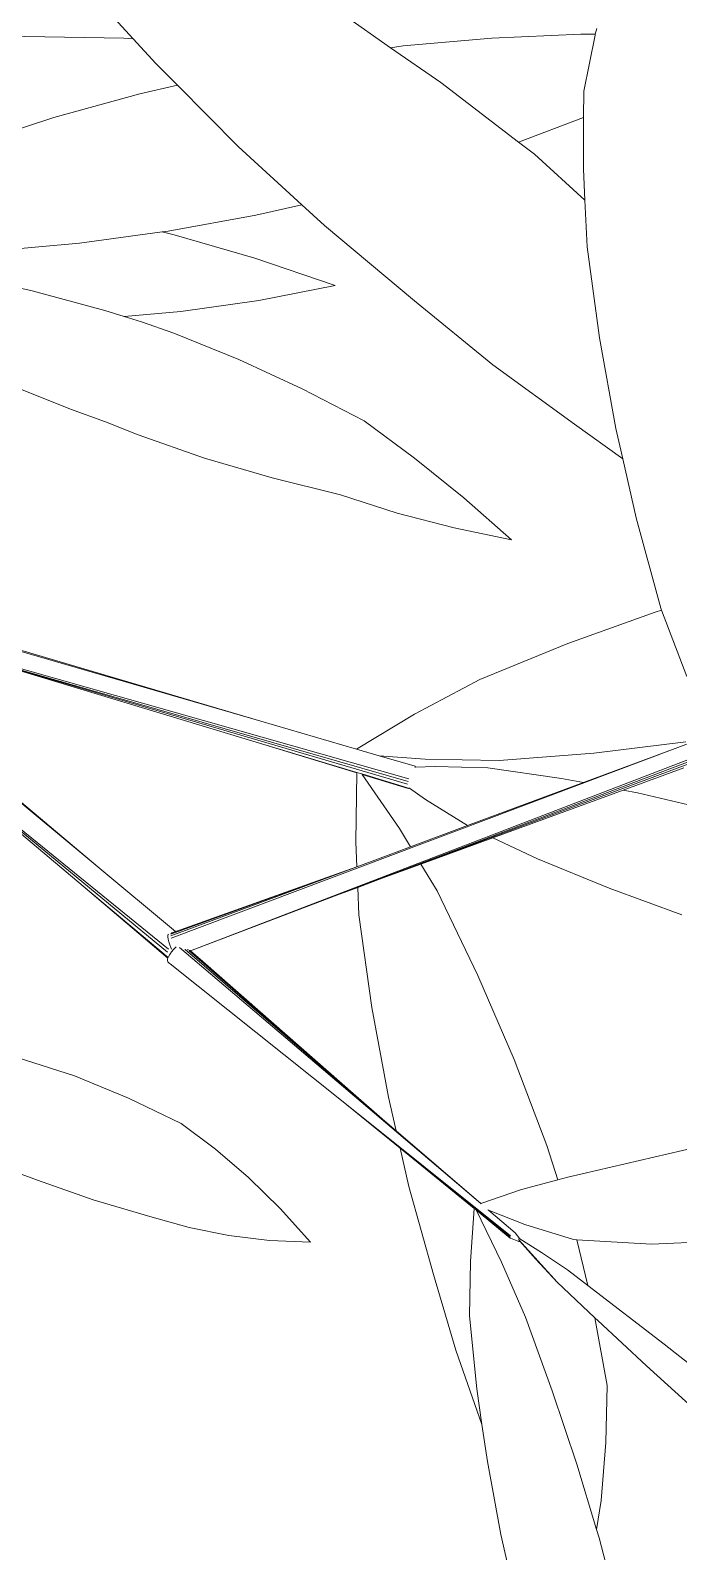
# Model space of a CAD drawing. Header units: millimetres. Extents: x 18 to 174501, y 22 to 24571.
# Drawn here: x 22652.3 to 22760.2, y 16868.5 to 17121.7 of the extents above; entities that cross this region are included whole.
import ezdxf

# ---------------------------------------------------------------- set-up
doc = ezdxf.new("R2010")
doc.units = ezdxf.units.MM
doc.header["$MEASUREMENT"] = 0
doc.layers.add('Edges', color=7, linetype='Continuous', lineweight=18)

# ---------------------------------------------------------------- blocks, each defined once
blk = doc.blocks.new('BAMBOOPLAN')
at = {"layer": 'Edges'}
for p, q in [((10.1186, 0.0656), (9.9795, 0.2174)), ((10.731, 0.0442), (10.6201, 0.1212)), ((11.1831, 0.0761), (10.9716, 0.067)), ((11.2178, 0.076), (11.1831, 0.0761)), ((11.2173, 0.0739), (11.1903, -0.0591)), ((11.2178, 0.076), (11.2173, 0.0739)), ((11.2217, 0.09), (11.2178, 0.076)), ((10.0962, 0.067), (9.814, 0.0717)), ((10.1186, 0.0656), (10.0962, 0.067)), ((10.1723, 0.0069), (10.1186, 0.0656)), ((10.7605, 0.0482), (10.731, 0.0442)), ((10.8502, -0.0387), (10.731, 0.0442)), ((10.9716, 0.067), (10.7605, 0.0482)), ((10.2238, -0.0449), (10.1723, 0.0069)), ((10.1346, -0.0653), (9.9301, -0.1219)), ((10.2238, -0.0449), (10.1346, -0.0653)), ((10.3686, -0.1905), (10.2238, -0.0449)), ((11.0352, -0.1803), (10.8502, -0.0387)), ((11.1903, -0.0591), (11.19, -0.1219)), ((9.9301, -0.1219), (9.7287, -0.1876)), ((11.19, -0.1219), (11.0352, -0.1803)), ((11.19, -0.1219), (11.1894, -0.2446)), ((11.0729, -0.2091), (11.0352, -0.1803)), ((10.5198, -0.3294), (10.3686, -0.1905)), ((11.193, -0.3185), (11.0729, -0.2091)), ((11.1894, -0.2446), (11.193, -0.3185)), ((11.193, -0.3185), (11.1984, -0.4295)), ((10.4104, -0.3544), (10.2015, -0.3922)), ((10.5198, -0.3294), (10.4104, -0.3544)), ((10.5738, -0.3789), (10.5198, -0.3294)), ((10.1878, -0.3941), (9.9913, -0.4206)), ((10.2015, -0.3922), (10.1878, -0.3941)), ((10.2159, -0.4009), (10.1878, -0.3941)), ((10.7874, -0.558), (10.5738, -0.3789)), ((9.9913, -0.4206), (9.7802, -0.4394)), ((10.4081, -0.4566), (10.2159, -0.4009)), ((11.1984, -0.4295), (11.2276, -0.6462)), ((10.599, -0.5211), (10.4081, -0.4566)), ((9.8785, -0.5342), (9.7045, -0.495)), ((10.051, -0.5805), (9.8785, -0.5342)), ((10.599, -0.5211), (10.4172, -0.5567)), ((10.4172, -0.5567), (10.2321, -0.5829)), ((10.974, -0.7097), (10.7874, -0.558)), ((10.097, -0.5949), (10.051, -0.5805)), ((10.2321, -0.5829), (10.097, -0.5949)), ((10.1384, -0.6078), (10.097, -0.5949)), ((10.2152, -0.6348), (10.1384, -0.6078)), ((10.3702, -0.697), (10.2152, -0.6348)), ((11.2276, -0.6462), (11.2666, -0.8613)), ((10.5207, -0.767), (10.3702, -0.697)), ((11.168, -0.8514), (10.974, -0.7097)), ((9.9695, -0.8156), (9.8051, -0.7496)), ((10.668, -0.8435), (10.5207, -0.767)), ((10.053, -0.8454), (9.9695, -0.8156)), ((10.1305, -0.8764), (10.053, -0.8454)), ((10.788, -0.9318), (10.668, -0.8435)), ((11.283, -0.9333), (11.168, -0.8514)), ((11.2666, -0.8613), (11.283, -0.9333)), ((10.2879, -0.9319), (10.1305, -0.8764)), ((10.4491, -0.9791), (10.2879, -0.9319)), ((10.9048, -1.0261), (10.788, -0.9318)), ((11.283, -0.9333), (11.3153, -1.0742)), ((10.6117, -1.0194), (10.4491, -0.9791)), ((10.7464, -1.0624), (10.6117, -1.0194)), ((11.0181, -1.1261), (10.9048, -1.0261)), ((10.882, -1.098), (10.7464, -1.0624)), ((11.3153, -1.0742), (11.3739, -1.2889)), ((11.0181, -1.1261), (10.882, -1.098)), ((10.0348, -1.9042), (9.1894, -1.2007)), ((10.4224, -1.5577), (9.2131, -1.2054)), ((9.297, -1.2754), (10.7739, -1.6943)), ((11.36, -1.2982), (11.1527, -1.3731)), ((11.3756, -1.2934), (11.36, -1.2982)), ((11.3739, -1.2889), (11.3756, -1.2934)), ((11.3756, -1.2934), (11.4356, -1.4511)), ((9.5689, -1.3542), (10.7723, -1.7011)), ((10.4224, -1.5577), (9.6915, -1.3415)), ((11.1527, -1.3731), (10.9435, -1.4586)), ((9.6796, -1.3867), (10.7713, -1.7072)), ((10.4109, -1.6071), (9.6796, -1.3867)), ((10.9435, -1.4586), (10.7876, -1.5407)), ((9.4454, -1.4846), (10.2023, -2.0995)), ((9.5306, -1.5548), (10.2004, -2.1067)), ((10.2549, -2.1035), (11.7712, -1.5208)), ((10.6031, -1.9715), (11.774, -1.5272)), ((10.7876, -1.5407), (10.6494, -1.6239)), ((10.7112, -1.9311), (11.7769, -1.5327)), ((10.6494, -1.6239), (10.4224, -1.5577)), ((11.4081, -1.6224), (10.2091, -2.0734)), ((10.6502, -1.6804), (10.4109, -1.6071)), ((10.6502, -1.6793), (10.4109, -1.6071)), ((10.7034, -1.6396), (10.6494, -1.6239)), ((11.4081, -1.6224), (11.1899, -1.7035)), ((11.4334, -1.6067), (11.2146, -1.6332)), ((11.4627, -1.6018), (11.4081, -1.6224)), ((10.0348, -1.9042), (9.7252, -1.6433)), ((10.8131, -1.6479), (10.7034, -1.6396)), ((10.7891, -1.6646), (10.7034, -1.6396)), ((10.9892, -1.651), (10.8131, -1.6479)), ((11.2146, -1.6332), (10.9892, -1.651)), ((10.6479, -1.8445), (10.6502, -1.6804)), ((10.6502, -1.6804), (10.6502, -1.6793)), ((10.6622, -1.6829), (10.6502, -1.6793)), ((10.7713, -1.7158), (10.6622, -1.6829)), ((10.6632, -1.6843), (10.6622, -1.6829)), ((10.7723, -1.7177), (10.6632, -1.6843)), ((10.7518, -1.813), (10.6632, -1.6843)), ((10.7902, -1.6666), (10.7885, -1.6667)), ((10.7891, -1.6646), (10.7902, -1.6666)), ((10.8372, -1.6649), (10.7902, -1.6666)), ((10.9622, -1.6682), (10.8372, -1.6649)), ((11.1377, -1.6935), (10.9622, -1.6682)), ((11.1899, -1.7035), (11.1377, -1.6935)), ((11.4285, -1.6688), (11.2844, -1.7215)), ((10, -1.9499), (9.742, -1.7327)), ((10.7723, -1.7177), (10.7738, -1.7178)), ((10.7738, -1.7178), (10.7755, -1.7167)), ((10.7755, -1.7167), (10.7739, -1.7156)), ((10.8136, -1.7437), (10.7755, -1.7167)), ((11.1899, -1.7035), (10.9141, -1.8059)), ((11.2844, -1.7215), (10.9742, -1.8349)), ((11.3183, -1.728), (11.2844, -1.7215)), ((11.4977, -1.7699), (11.3183, -1.728)), ((10.9141, -1.8059), (10.8136, -1.7437)), ((10.9141, -1.8059), (10.7781, -1.8564)), ((10.6505, -1.9035), (10.6479, -1.8445)), ((10.7781, -1.8564), (10.7518, -1.813)), ((10.9742, -1.8349), (10.8031, -1.8975)), ((11.0806, -1.8846), (10.9742, -1.8349)), ((10.7781, -1.8564), (10.6936, -1.8878)), ((10.2196, -2.058), (10.0348, -1.9042)), ((10.6936, -1.8878), (10.2083, -2.0681)), ((10.59, -1.9254), (10.6505, -1.9035)), ((10.6505, -1.9035), (10.6936, -1.8878)), ((10.8031, -1.8975), (10.7112, -1.9311)), ((10.8418, -1.9613), (10.8031, -1.8975)), ((11.2506, -1.9548), (11.0806, -1.8846)), ((10.2011, -2.1213), (10, -1.9499)), ((10.2018, -2.1196), (10, -1.9499)), ((10.2082, -2.0642), (10.59, -1.9254)), ((10.2313, -2.0538), (10.59, -1.9254)), ((10.6031, -1.9715), (10.6527, -1.9529)), ((10.6527, -1.9529), (10.7112, -1.9311)), ((10.6555, -2.0179), (10.6527, -1.9529)), ((10.2549, -2.1036), (10.6031, -1.9715)), ((10.9385, -2.1619), (10.8418, -1.9613)), ((11.4236, -2.0181), (11.2506, -1.9548)), ((10.6865, -2.2383), (10.6555, -2.0179)), ((10.2102, -2.0612), (10.2079, -2.0621)), ((10.2089, -2.0618), (10.2313, -2.0538)), ((10.2102, -2.0612), (10.2196, -2.058)), ((10.2196, -2.058), (10.2313, -2.0538)), ((10.2018, -2.0645), (10.2011, -2.0668)), ((10.2011, -2.0668), (10.2012, -2.0707)), ((10.2012, -2.0707), (10.202, -2.076)), ((10.2026, -2.0641), (10.2018, -2.0645)), ((10.202, -2.076), (10.2035, -2.0822)), ((10.2035, -2.0822), (10.2056, -2.089)), ((10.2056, -2.089), (10.2081, -2.0958)), ((10.2081, -2.0958), (10.21, -2.1)), ((10.2176, -2.0974), (10.2142, -2.1006)), ((10.2193, -2.0956), (10.2176, -2.0974)), ((10.2211, -2.0943), (10.2193, -2.0956)), ((10.9452, -2.7047), (10.2292, -2.0957)), ((10.2006, -2.1228), (10.2001, -2.127)), ((10.2001, -2.127), (10.2009, -2.1301)), ((10.2011, -2.1213), (10.2006, -2.1228)), ((10.2045, -2.1332), (10.2009, -2.1301)), ((10.2018, -2.1196), (10.2011, -2.1213)), ((10.2025, -2.1177), (10.2018, -2.1196)), ((10.2055, -2.112), (10.2025, -2.1177)), ((10.2045, -2.1332), (10.2066, -2.1348)), ((10.2095, -2.1062), (10.2055, -2.112)), ((10.2142, -2.1006), (10.2095, -2.1062)), ((10.2425, -2.1003), (10.2422, -2.1)), ((10.7109, -2.5031), (10.2425, -2.1003)), ((10.2482, -2.1004), (10.2483, -2.1004)), ((10.2483, -2.1004), (10.2496, -2.1016)), ((10.251, -2.1028), (10.6479, -2.4482)), ((10.2533, -2.1022), (10.2536, -2.1025)), ((10.254, -2.1028), (10.2546, -2.1034)), ((10.2544, -2.1023), (10.2547, -2.1034)), ((10.2544, -2.1027), (10.2546, -2.1033)), ((10.2546, -2.1033), (10.2546, -2.1034)), ((10.2546, -2.1034), (10.2547, -2.1035)), ((10.2547, -2.1034), (10.2547, -2.1035)), ((10.2547, -2.1035), (10.2842, -2.1293)), ((10.2549, -2.1035), (10.2549, -2.1036)), ((10.2549, -2.1036), (10.2842, -2.1293)), ((10.2842, -2.1293), (10.6479, -2.4482)), ((10.2066, -2.1348), (10.6139, -2.4598)), ((11.025, -2.3624), (10.9385, -2.1619)), ((10.7257, -2.4519), (10.6865, -2.2383)), ((9.9791, -2.4006), (9.8229, -2.3508)), ((11.1024, -2.5668), (11.025, -2.3624)), ((10.1073, -2.4539), (9.9791, -2.4006)), ((10.2328, -2.5141), (10.1073, -2.4539)), ((10.6139, -2.4598), (11.0164, -2.781)), ((10.6139, -2.4598), (10.6866, -2.5183)), ((10.6479, -2.4482), (10.7109, -2.5031)), ((10.744, -2.5315), (10.7257, -2.4519)), ((10.3143, -2.5751), (10.2328, -2.5141)), ((10.6866, -2.5183), (11.0156, -2.7828)), ((10.7535, -2.5728), (10.6866, -2.5183)), ((10.744, -2.5315), (10.7109, -2.5031)), ((10.9454, -2.7047), (10.744, -2.5315)), ((11.129, -2.648), (11.1024, -2.5668)), ((11.5309, -2.5536), (11.1521, -2.6417)), ((9.8909, -2.6491), (9.7379, -2.5927)), ((10.3928, -2.6426), (10.3143, -2.5751)), ((10.7745, -2.6637), (10.7535, -2.5728)), ((10.9298, -2.7162), (10.7535, -2.5728)), ((10.0236, -2.6958), (9.8909, -2.6491)), ((10.4682, -2.7166), (10.3928, -2.6426)), ((10.8329, -2.8731), (10.7745, -2.6637)), ((11.0425, -2.6714), (10.9454, -2.7047)), ((11.129, -2.648), (11.0425, -2.6714)), ((11.1521, -2.6417), (11.129, -2.648)), ((10.1584, -2.7355), (10.0236, -2.6958)), ((10.9452, -2.7047), (10.9444, -2.705)), ((10.9454, -2.7047), (10.9452, -2.7047)), ((10.2516, -2.7617), (10.1584, -2.7355)), ((10.5402, -2.7968), (10.4682, -2.7166)), ((10.9208, -2.8423), (10.9298, -2.7162)), ((10.9298, -2.7162), (10.9298, -2.7159)), ((10.9342, -2.7198), (10.9319, -2.7179)), ((10.9947, -2.844), (10.9342, -2.7198)), ((10.9467, -2.7299), (10.9342, -2.7198)), ((11.0156, -2.7867), (10.9467, -2.7299)), ((11.0152, -2.7857), (10.9467, -2.7299)), ((10.9637, -2.7204), (10.962, -2.7197)), ((11.027, -2.7743), (10.9637, -2.7204)), ((11.0504, -2.7542), (10.9637, -2.7204)), ((10.3464, -2.7807), (10.2516, -2.7617)), ((10.4427, -2.7924), (10.3464, -2.7807)), ((11.027, -2.7743), (11.0384, -2.7886)), ((11.0274, -2.7752), (11.0274, -2.7752)), ((11.1663, -2.7904), (11.0504, -2.7542)), ((10.5402, -2.7968), (10.4427, -2.7924)), ((11.0156, -2.7867), (11.0164, -2.7872)), ((11.0164, -2.7872), (11.0358, -2.7952)), ((11.0382, -2.7938), (11.0348, -2.79)), ((11.036, -2.7871), (11.0352, -2.7866)), ((11.1268, -2.8913), (11.0356, -2.7907)), ((11.0358, -2.7952), (11.0362, -2.7952)), ((11.0362, -2.7952), (11.0366, -2.795)), ((11.0366, -2.795), (11.0372, -2.7947)), ((11.0384, -2.7886), (11.037, -2.7877)), ((11.0372, -2.7947), (11.0378, -2.7942)), ((11.0378, -2.7942), (11.0382, -2.7938)), ((11.0762, -2.8372), (11.0382, -2.7938)), ((11.09, -2.821), (11.0384, -2.7886)), ((11.1515, -2.8623), (11.09, -2.821)), ((11.1742, -2.7908), (11.1663, -2.7904)), ((11.1997, -2.8994), (11.1742, -2.7908)), ((11.3512, -2.801), (11.1742, -2.7908)), ((11.5537, -2.7921), (11.3512, -2.801)), ((10.9189, -2.9719), (10.9208, -2.8423)), ((11.0515, -2.9749), (10.9947, -2.844)), ((11.1268, -2.8913), (11.0762, -2.8372)), ((10.8859, -3.053), (10.8329, -2.8731)), ((11.2166, -2.976), (11.1268, -2.8913)), ((11.1997, -2.8994), (11.1515, -2.8623)), ((11.3812, -3.039), (11.1997, -2.8994)), ((10.9358, -3.1455), (10.9189, -2.9719)), ((11.115, -3.1496), (11.0515, -2.9749)), ((11.2456, -3.1374), (11.2166, -2.976)), ((11.2239, -2.9829), (11.2166, -2.976)), ((11.3397, -3.0908), (11.2239, -2.9829)), ((10.9481, -3.2298), (10.8859, -3.053)), ((11.5044, -3.1363), (11.3812, -3.039)), ((11.4574, -3.1977), (11.3397, -3.0908)), ((10.9481, -3.2298), (10.9358, -3.1455)), ((11.2432, -3.2732), (11.2456, -3.1374)), ((11.1742, -3.324), (11.115, -3.1496)), ((10.9482, -3.2299), (10.9481, -3.2298)), ((10.9611, -3.3181), (10.9482, -3.2299)), ((11.2314, -3.4108), (11.2432, -3.2732)), ((10.9934, -3.4917), (10.9611, -3.3181)), ((11.2209, -3.4797), (11.1742, -3.324)), ((11.2209, -3.4797), (11.2314, -3.4108)), ((11.0324, -3.6659), (10.9934, -3.4917)), ((11.2268, -3.4992), (11.2209, -3.4797)), ((11.2727, -3.6746), (11.2268, -3.4992))]:
    blk.add_line(p, q, dxfattribs=at)

msp = doc.modelspace()

# ---------------------------------------------------------------- block references
at = {"xscale": 69.97983938875464, "yscale": 69.97983938875464, "zscale": 69.97983938875464}
msp.add_blockref('BAMBOOPLAN', (21961.34, 17115.69), dxfattribs=at)

doc.saveas('drawing.dxf')
